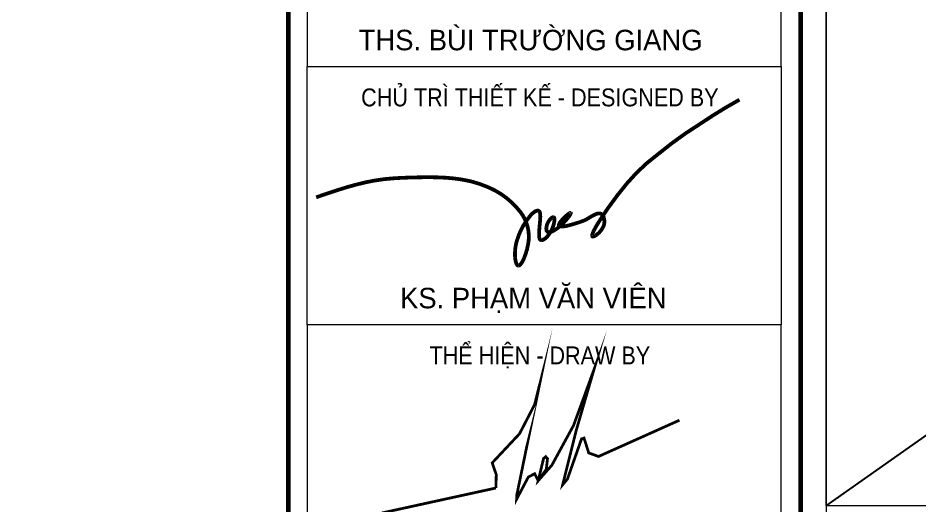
# Model space of a CAD drawing. Header units: millimetres. Extents: x 19378 to 228036, y -611253 to -527887.
# Drawn here: x 207451 to 211675, y -560227 to -557943 of the extents above; entities that cross this region are included whole.
import ezdxf
from ezdxf.enums import TextEntityAlignment as Align

# ---------------------------------------------------------------- set-up
doc = ezdxf.new("R2010")
doc.units = ezdxf.units.MM
doc.header["$MEASUREMENT"] = 0
doc.layers.get('Defpoints').update_dxf_attribs({"color": 1})
doc.layers.add('KCS_Plotter', color=11, linetype='Continuous', plot=False)
doc.layers.add('Khungten_LCDI', color=7, linetype='Continuous')
for name, color, linetype, lineweight in [('LC ISO', 153, 'Continuous', 13), ('LC Net thay', 7, 'Continuous', 25), ('LC Text1', 3, 'Continuous', 20)]:
    doc.layers.add(name, color=color, linetype=linetype, lineweight=lineweight)
doc.styles.add('Khungten', font='VHAVAN_1.TTF', dxfattribs={"width": 0.9, "height": 5000})
doc.styles.add('Title', font='VHBLACK_1.TTF', dxfattribs={"width": 0.8})
doc.styles.add('VnAvantH', font='VHAVANB_1.TTF', dxfattribs={"width": 0.6})

# ---------------------------------------------------------------- blocks, each defined once
blk = doc.blocks.new('Nha o can bo nhan vien Trung doan')
at = {"layer": 'Defpoints', "lineweight": 0}
blk.add_lwpolyline([(-1200, -14850), (-1200, 14850), (40800, 14850), (40800, -14850)], close=True, dxfattribs=at)
at = {"layer": 'Khungten_LCDI', "color": 5, "lineweight": 60}
blk.add_line((36600, 14650), (36600, -14650), dxfattribs=at)
at = {"layer": 'Khungten_LCDI', "color": 5, "lineweight": 25}
blk.add_line((40600, -14650), (40600, 14650), dxfattribs=at)
at = {"layer": 'Khungten_LCDI', "color": 5, "lineweight": 60}
blk.add_lwpolyline([(0, -14650), (0, 14650), (40600, 14650), (40600, -14650)], close=True, dxfattribs=at)
at = {"layer": 'Khungten_LCDI', "color": 9, "lineweight": 15}
for points in [[(36750, -1521.9), (40450, -1521.9), (40450, 446.3), (36750, 446.3)], [(36750, -1521.9), (40450, -1521.9), (40450, -3535.5), (36750, -3535.5)], [(36750, -5526.4), (40450, -5526.4), (40450, -3535.5), (36750, -3535.5)]]:
    blk.add_lwpolyline(points, close=True, dxfattribs=at)
at = {"layer": 'LC ISO', "const_width": 29.4}
blk.add_lwpolyline([(36819.7, -2541.5, -0.005589), (36989.1, -2484.3, -0.022453), (37202.6, -2425.1, -0.038343), (37420.5, -2393.4, -0.012299), (37598.3, -2386.1, -0.014061), (37777.6, -2386, -0.032435), (37955.1, -2402.3, -0.065887), (38168.6, -2465.4, -0.127402), (38413.9, -2656.6, -0.217203), (38473.5, -2910.3, -0.056046), (38440.9, -3019.3, -0.054981), (38418.7, -3060, -0.074917), (38407.7, -3071.5, -0.192631), (38397.5, -3074.7, -0.190426), (38388.5, -3069, -0.079856), (38381.1, -3055.1, -0.067464), (38372, -3008.9, -0.089823), (38386, -2880.8, -0.10427), (38490.7, -2685.1, -0.05658), (38522.4, -2655.8, -0.102761), (38542.6, -2645.9, -0.411767), (38564.8, -2657.6, -0.072182), (38568.3, -2673.4, -0.042063), (38567.7, -2720.7, 0.006515), (38560.1, -2805.8, 0.050846), (38560.7, -2852.4, 0.084642), (38565.4, -2867.8, 0.316888), (38580.1, -2876.1, 0.10557), (38595, -2871, 0.079173), (38621.3, -2849.5, 0.148897), (38678.8, -2726.9, 0.074472), (38678.9, -2705.8, 0.295229), (38672.3, -2696.1, 0.15701), (38666.2, -2696.8, 0.097298), (38649.9, -2708.9, 0.165018), (38616.5, -2778.2, 0.085117), (38617.4, -2797.7, 0.384735), (38637.5, -2813.5, 0.083003), (38654.7, -2810.2, 0.044183), (38675.2, -2800.8, 0.048448), (38721.7, -2767.6, 0.055197), (38787.7, -2697.3, 0.06223), (38805.8, -2668.4, 0.356145), (38806.3, -2662.2, 0.296448), (38800, -2663.5, 0.057996), (38762.4, -2693.3, 0.048541), (38723, -2737.4, 0.086608), (38713.9, -2755.3, 0.314867), (38716.8, -2766.2, 0.149234), (38730.8, -2770.1, 0.047589), (38752.9, -2768.6, 0.030742), (38810.2, -2755.3, 0.010919), (38887.9, -2731.2, 0.058476), (38947, -2703.2, -0.021304), (38991.3, -2677.7, -0.046344), (39012.9, -2669.2, -0.096698), (39032.5, -2667.3, -0.153723), (39049, -2674.5, -0.103714), (39061.2, -2691.3, -0.235546), (39056.8, -2778.1, -0.124446), (39000, -2839.7, -0.115248), (38981.2, -2848, -0.439421), (38973.6, -2843.1, -0.101123), (38974.3, -2833.2, -0.053735), (38987.4, -2800.6, -0.025453), (39028.9, -2728.7, -0.033469), (39248, -2429.6, -0.059013), (39490.8, -2202.6, -0.0344), (39817.5, -1967.7, -0.023249), (40123.3, -1779.8)], format="xyb", dxfattribs=at)
at = {"layer": 'LC ISO', "const_width": 21.6}
for points in [[(38222.9, -4809.9), (38225.2, -4705.6), (38193.8, -4613.8), (38407, -4386.4), (38523.8, -4160.7), (38558.7, -4023.6), (38386, -4862.2), (38384, -4897.8), (38424.1, -4821.6), (38475.4, -4724.4), (38525, -4698.5), (38553, -4752.3), (38615.8, -4664.1), (38625.2, -4581.2), (38611.2, -4565.5), (38594.2, -4580.7), (38553, -4752.3), (38659, -4632.2), (38828.4, -4321.7), (38987.1, -3888.2), (38849.7, -4359), (38748.8, -4764.1), (38743.8, -4784.4), (38780.6, -4740.5), (38890.8, -4426.6), (38910.2, -4420.4), (38947.2, -4536.3), (39023.4, -4563.8), (39655.2, -4280.9)], [(37332.9, -5004.5), (38222.9, -4809.9)]]:
    blk.add_lwpolyline(points, dxfattribs=at)
at = {"color": 7, "style": 'VnAvantH'}
for s, p in [('ths. bïi tr\xadêng giang', (38493.4, -1394.1)), ('ks. PH¹M V¡N VI£N', (38514.7, -3407.8))]:
    blk.add_text(s, height=160, dxfattribs=at).set_placement(p, align=Align.CENTER)
at = {"color": 7, "style": 'Khungten', "width": 0.9}
for s, p in [('chñ tr× thiÕt kÕ - designed by', (38565.6, -1831.8)), ('thÓ hiÖn - draw by', (38565.6, -3845.4))]:
    blk.add_text(s, height=140, dxfattribs=at).set_placement(p, align=Align.CENTER)
at = {"color": 7, "style": 'Khungten', "width": 0.8}
for tag, p in [('REVISION', (39498.8, -10746.3)), ('NGAYHT', (39546.1, -11609.4))]:
    blk.add_attdef(tag, text='', height=200, dxfattribs=at).set_placement(p, align=Align.CENTER)
at = {"layer": 'LC Text1', "style": 'Title', "width": 1.485915}
for tag, p, p2 in [('TENBANVE1', (36912.7, -8885.8), (40339.1, -8885.8)), ('TENBANVE2', (36912.7, -9562.5), (40339.1, -9562.5))]:
    blk.add_attdef(tag, text='', height=250, dxfattribs=at).set_placement(p, p2, align=Align.FIT)
at = {"layer": 'LC Text1', "style": 'Title', "width": 0.7}
blk.add_attdef('SOBANVE', text='', height=250, dxfattribs=at).set_placement((39562, -13896.2), align=Align.CENTER)

msp = doc.modelspace()

# ---------------------------------------------------------------- linework, layer by layer
at = {"layer": 'KCS_Plotter', "ltscale": 2}
msp.add_line((211235.6, -560227.2), (228035.6, -548347.2), dxfattribs=at)

# ---------------------------------------------------------------- block references
at = {"layer": 'LC Net thay'}
for p, xscale, yscale, zscale in [((186755.6, -557257.2), 0.6, 0.6, 0.6), ((211715.6, -554287.2), 0.3999999999995706, 0.3999999999995706, 0.3999999999995706)]:
    msp.add_blockref('Nha o can bo nhan vien Trung doan', p, dxfattribs=dict(at, xscale=xscale, yscale=yscale, zscale=zscale))

doc.saveas('drawing.dxf')
